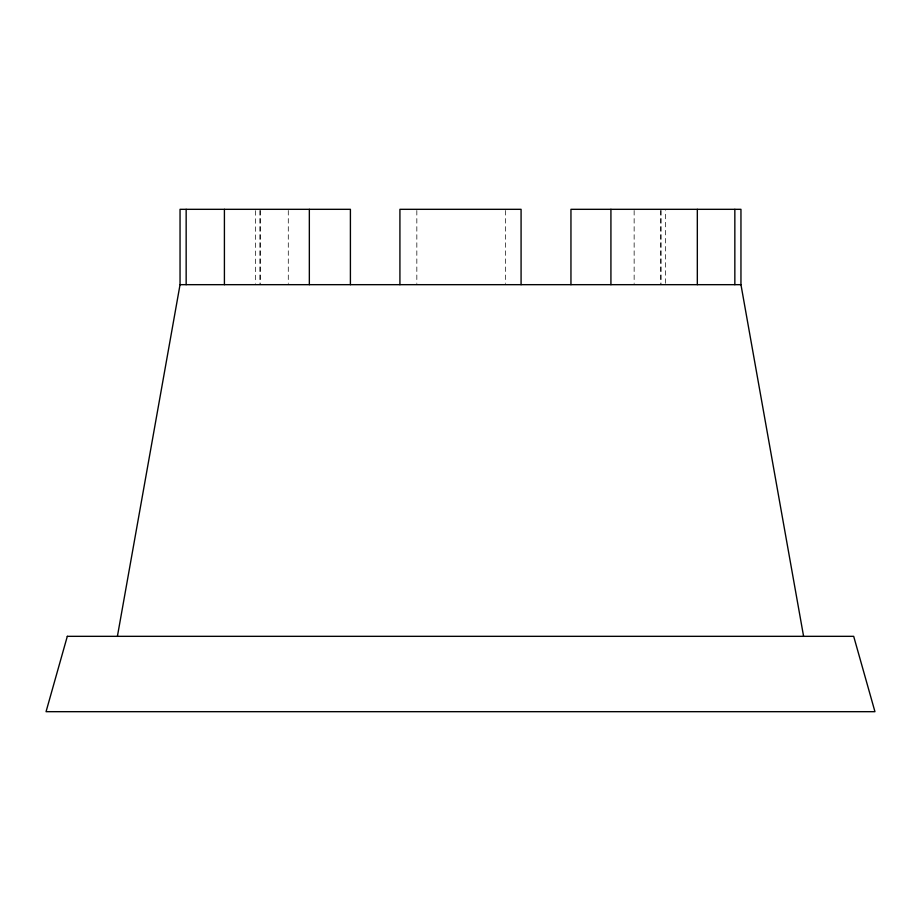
<?xml version="1.0" encoding="UTF-8"?>
<svg xmlns="http://www.w3.org/2000/svg" width="921" height="921" viewBox="0 0 921 921"><rect width="100%" height="100%" fill="white"/><g stroke="black" fill="none" stroke-linecap="round" stroke-linejoin="round"><path stroke-width="0.69" stroke-dasharray="4.61 3.45" d="M255.405 210.667L255.405 283.323M665.595 283.323L665.595 210.667M661.14 210.495L661.14 283.495M660.369 210.495L660.369 283.495M634.143 210.495L634.143 283.495M505.433 210.495L505.433 283.495M416.833 210.495L416.833 283.495M288.285 210.495L288.285 283.495M260.631 210.495L260.631 283.495M259.86 210.495L259.86 283.495"/><path stroke-width="1.38" d="M803.596 636.33L740.956 284.67L740.956 209.32L570.951 209.32L570.951 284.67M117.404 636.33L180.044 284.67L180.044 209.32L350.406 209.32L350.406 284.67M180.044 284.67L740.956 284.67M734.843 209.32L734.843 284.67M697.324 209.32L697.324 284.67M610.922 209.32L610.922 284.67M521.079 284.67L521.079 209.32L399.921 209.32L399.921 284.67M309.341 209.32L309.341 284.67M224.413 209.32L224.413 284.67M186.157 209.32L186.157 284.67M67.314 636.33L46.05 711.68L874.95 711.68L853.686 636.33L67.314 636.33"/></g></svg>
